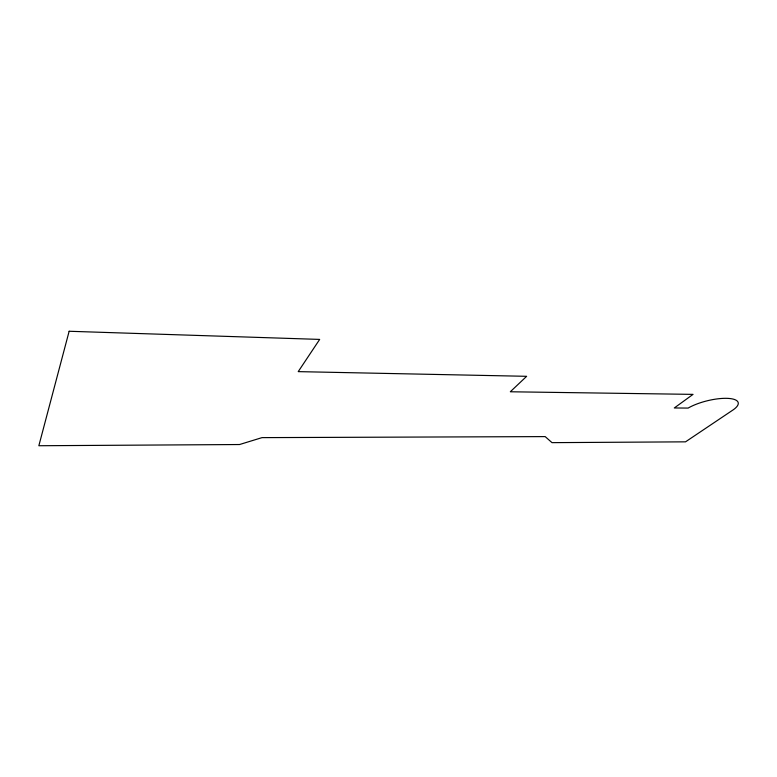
<?xml version="1.0" encoding="UTF-8"?>
<svg xmlns="http://www.w3.org/2000/svg" width="777" height="777" viewBox="0 0 777 777"><rect width="100%" height="100%" fill="white"/><g stroke="black" fill="none" stroke-linecap="round" stroke-linejoin="round"><path stroke-width="1.17" d="M69.143 331.264L38.85 445.736L239.559 444.531L262.024 437.626L545.182 436.606L552 442.647L685.518 441.841L733.371 409.722A29.633 9.217 -13.8 0 0 727.282 398.348A29.633 9.217 -13.8 0 0 688.121 408.08L674.3 407.964L693.035 394.376L510.304 391.773L526.651 376.311L298.222 371.629L319.677 339.413L69.143 331.264"/></g></svg>
